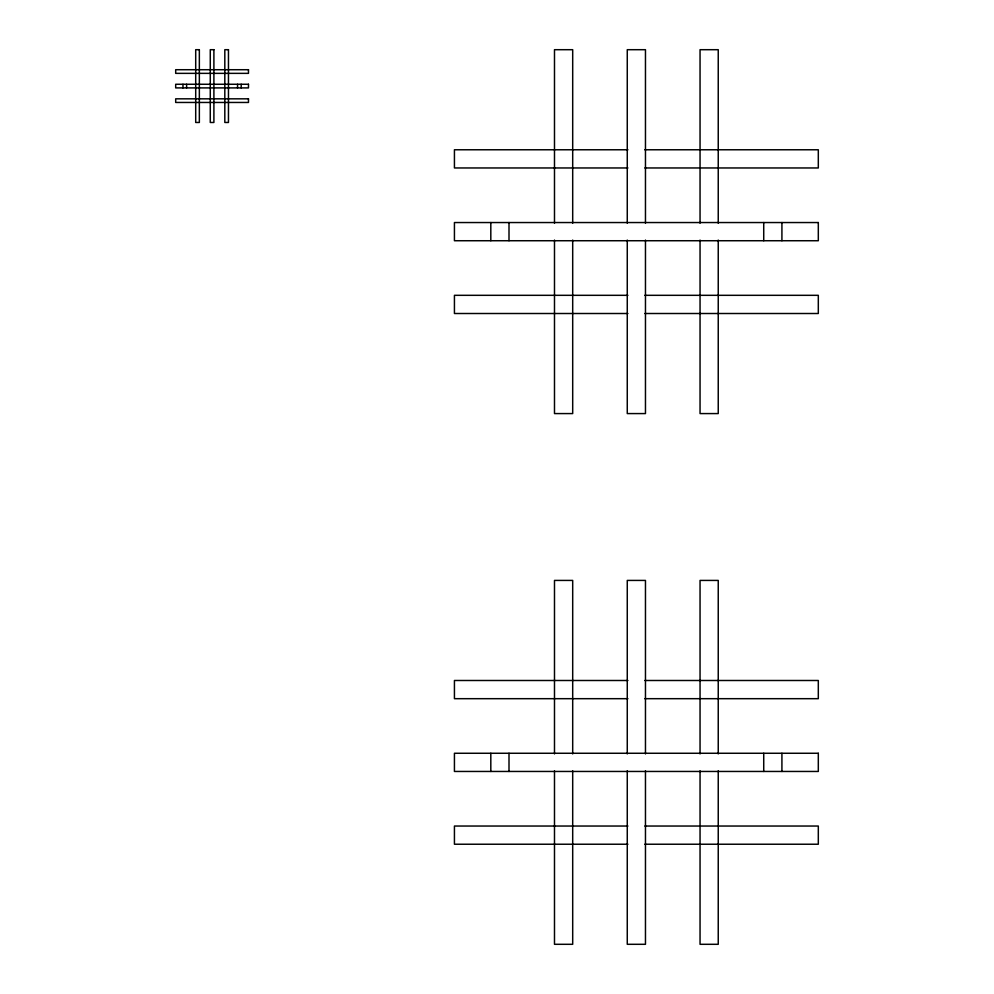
<?xml version="1.0" encoding="UTF-8"?>
<svg xmlns="http://www.w3.org/2000/svg" width="994" height="994" viewBox="0 0 994 994"><rect width="100%" height="100%" fill="white"/><g stroke="black" fill="none" stroke-linecap="round" stroke-linejoin="round"><path stroke-width="1.49" d="M627.922 149.771L454.432 149.771L454.432 167.961L627.922 167.961M644.808 149.771L818.31 149.771L818.31 167.961L644.808 167.961M627.922 295.317L454.432 295.317L454.432 313.508L627.922 313.508M644.808 295.317L818.31 295.317L818.31 313.508L644.808 313.508M627.922 680.492L454.432 680.492L454.432 698.683L627.922 698.683M644.808 680.492L818.31 680.492L818.31 698.683L644.808 698.683M627.922 826.039L454.432 826.039L454.432 844.229L627.922 844.229M644.808 826.039L818.31 826.039L818.31 844.229L644.808 844.229M781.918 222.544L781.918 240.734M781.918 753.266L781.918 771.456M763.727 222.544L763.727 240.734M763.727 753.266L763.727 771.456M718.24 223.203L718.24 49.7L700.049 49.7L700.049 223.203M718.24 240.076L718.24 413.579L700.049 413.579L700.049 240.076M718.24 753.924L718.24 580.421L700.049 580.421L700.049 753.924M718.24 770.797L718.24 944.3L700.049 944.3L700.049 770.797M645.466 223.203L645.466 49.7L627.264 49.7L627.264 223.203M645.466 240.076L645.466 413.579L627.264 413.579L627.264 240.076M645.466 753.924L645.466 580.421L627.264 580.421L627.264 753.924M645.466 770.797L645.466 944.3L627.264 944.3L627.264 770.797M572.693 223.203L572.693 49.7L554.49 49.7L554.49 223.203M572.693 240.076L572.693 413.579L554.49 413.579L554.49 240.076M572.693 753.924L572.693 580.421L554.49 580.421L554.49 753.924M572.693 770.797L572.693 944.3L554.49 944.3L554.49 770.797M509.003 222.544L509.003 240.734M509.003 753.266L509.003 771.456M490.812 222.544L490.812 240.734M490.812 753.266L490.812 771.456M241.194 84.266L241.194 87.907M237.554 84.266L237.554 87.907M186.611 84.266L186.611 87.907M182.971 84.266L182.971 87.907M199.347 49.7L195.706 49.7L195.706 122.473L199.347 122.473L199.347 49.7M213.896 49.7L210.268 49.7L210.268 122.473L213.896 122.473L213.896 49.7M228.458 49.7L224.818 49.7L224.818 122.473L228.458 122.473L228.458 49.7M248.475 69.717L175.69 69.717L175.69 73.357L248.475 73.357L248.475 69.717M248.475 84.266L175.69 84.266L175.69 87.907L248.475 87.907L248.475 84.266M248.475 98.828L175.69 98.828L175.69 102.457L248.475 102.457L248.475 98.828M818.31 222.544L454.432 222.544L454.432 240.734L818.31 240.734L818.31 222.544M818.31 753.266L454.432 753.266L454.432 771.456L818.31 771.456L818.31 753.266"/></g></svg>
